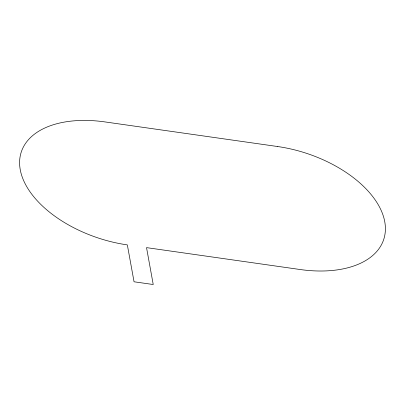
<?xml version="1.0" encoding="UTF-8"?>
<svg xmlns="http://www.w3.org/2000/svg" width="405" height="405" viewBox="0 0 405 405"><rect width="100%" height="100%" fill="white"/><g stroke="black" fill="none" stroke-linecap="round" stroke-linejoin="round"><path stroke-width="0.61" d="M277.658 146.534L104.996 121.925A99.944 57.48 18.4 0 0 20.25 169.741A99.944 57.48 18.4 0 0 127.342 244.893L134.05 281.784L153.232 284.518L146.529 247.627L300.004 269.502A99.944 57.48 18.4 0 0 384.75 221.692A99.944 57.48 18.4 0 0 277.658 146.534"/></g></svg>
